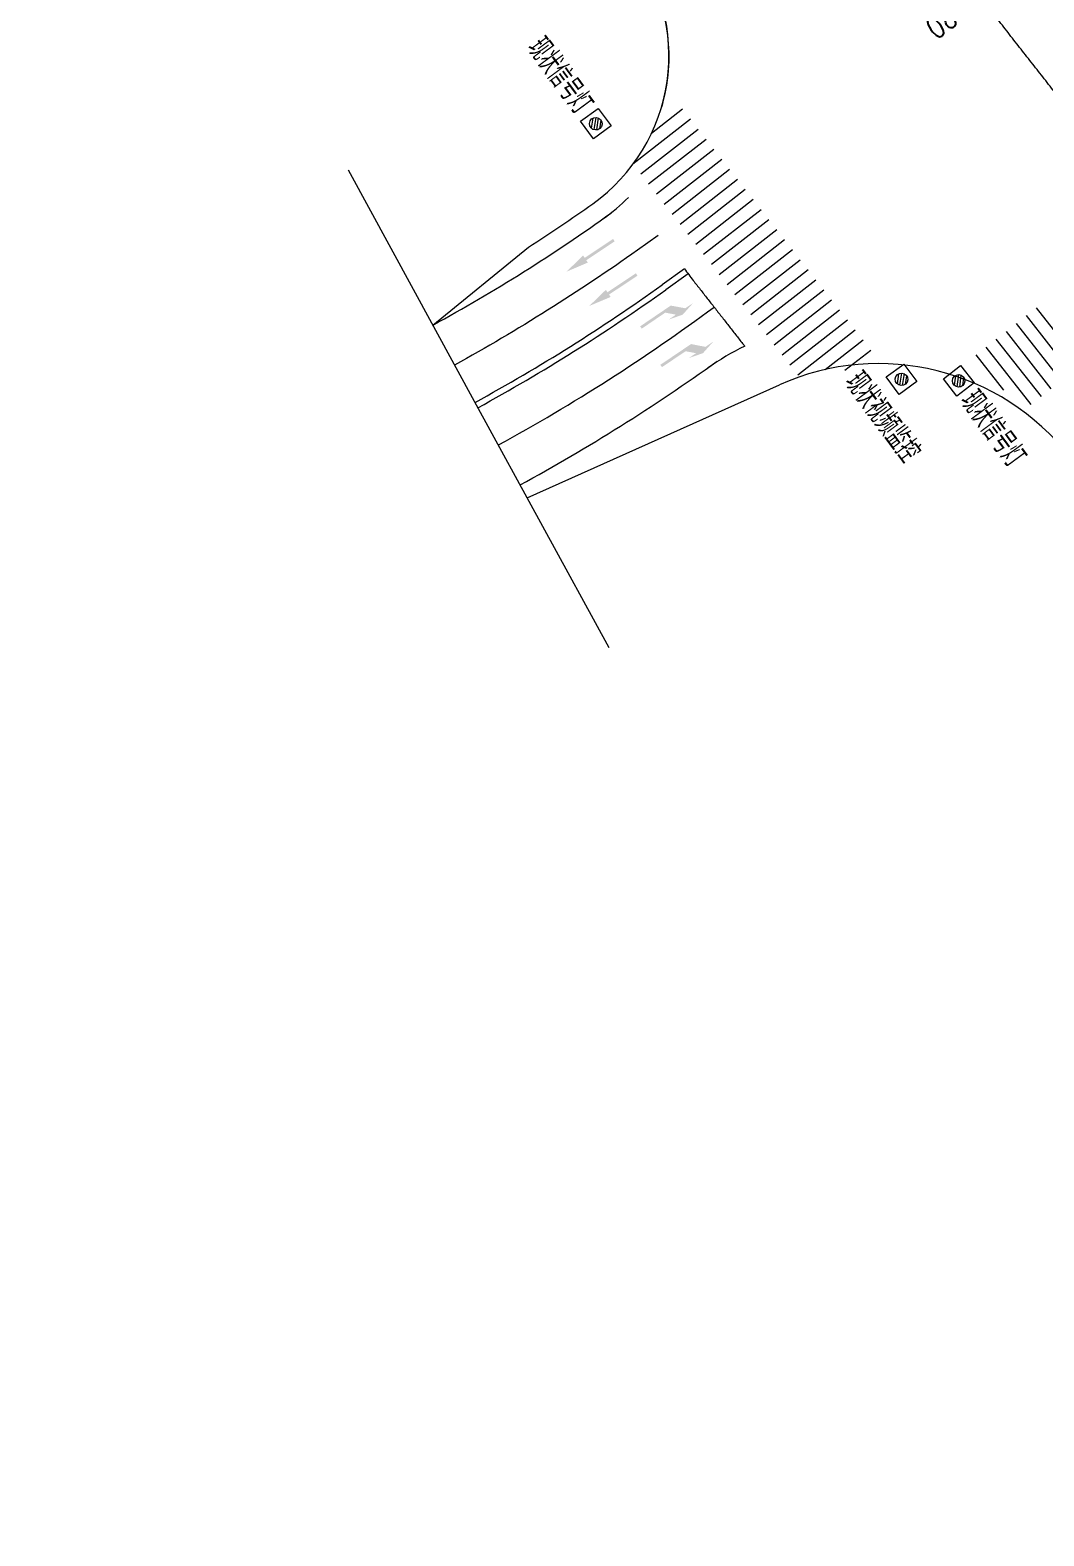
# Model space of a CAD drawing. Header units: millimetres. Extents: x 523446 to 528898, y 388189 to 392165.
# Drawn here: x 524412.6 to 524496.1, y 390272.5 to 390396.5 of the extents above; entities that cross this region are included whole.
import ezdxf
from ezdxf.enums import TextEntityAlignment as Align

# ---------------------------------------------------------------- set-up
doc = ezdxf.new("R2010")
doc.units = ezdxf.units.MM
for name, pattern in [('ACAD_ISO03W100', [30, 12, -18]), ('ACAD_ISO04W100', [30, 24, -3, 0, -3]), ('白色虚线3米', [6, 3, -3])]:
    doc.linetypes.add(name, pattern=pattern)
for name, color, linetype, lineweight in [('0-现状交通设施2018', 7, 'Continuous', 0), ('0-现状信号灯', 7, 'Continuous', 40), ('000-scy-车道标线(实)', 7, 'Continuous', 40), ('人行横道', 7, 'Continuous', 30)]:
    doc.layers.add(name, color=color, linetype=linetype, lineweight=lineweight)
for name, color, linetype in [('000-scy-护栏', 160, 'ACAD_ISO03W100'), ('000-scy-箭头', 7, 'Continuous'), ('000-scy-道路标线', 122, '白色虚线3米'), ('GSS-标注路线桩号', 7, 'Continuous'), ('MEDS道路平面中线-GSS', 7, 'Continuous'), ('车行道边线', 5, 'ACAD_ISO04W100')]:
    doc.layers.add(name, color=color, linetype=linetype)
doc.styles.add('HZTXT_S', font='TXT_S.shx', dxfattribs={"width": 0.75, "bigfont": 'HZTXT.shx'})
doc.styles.add('MEDS', font='TXT_S.SHX', dxfattribs={"width": 0.75, "bigfont": 'hztxt.shx'})

# ---------------------------------------------------------------- blocks, each defined once
blk = doc.blocks.new('7')
at = {"layer": '0-现状信号灯', "linetype": 'Continuous', "lineweight": 0, "ltscale": 0.005}
for p, q in [((525414.9, 388753.36), (525416.62, 388753.9)), ((525415.44, 388751.64), (525414.9, 388753.36)), ((525416.62, 388753.9), (525417.16, 388752.19)), ((525417.16, 388752.19), (525415.44, 388751.64)), ((525415.94, 388753.28), (525415.56, 388752.55)), ((525416.18, 388753.26), (525415.71, 388752.36)), ((525416.37, 388753.15), (525415.92, 388752.27)), ((525416.51, 388752.92), (525416.18, 388752.28))]:
    blk.add_line(p, q, dxfattribs=at)
blk.add_ellipse((525416.02, 388752.77), major_axis=(0.365, 0.365), ratio=1, start_param=3.156470216024712, end_param=9.439655523204298, dxfattribs=at)

msp = doc.modelspace()

# ---------------------------------------------------------------- hatches: boundary and pattern name
at = {"layer": '000-scy-箭头', "linetype": 'ByBlock', "lineweight": 0}
for points in [[(524458.17, 390377.89), (524458.3, 390377.7), (524460.64, 390379.26), (524460.77, 390379.06), (524458.43, 390377.5), (524458.56, 390377.31), (524456.8, 390376.56)], [(524460.05, 390375.07), (524460.18, 390374.87), (524462.52, 390376.43), (524462.65, 390376.23), (524460.31, 390374.68), (524460.44, 390374.48), (524458.68, 390373.74)], [(524466.37, 390373.02), (524467.23, 390373.98), (524466.58, 390373.55), (524465.39, 390373.77), (524462.87, 390372.06), (524463, 390371.87), (524464.94, 390373.19), (524465.81, 390373.02), (524465.23, 390372.62)], [(524468.04, 390369.85), (524468.9, 390370.81), (524468.25, 390370.37), (524467.06, 390370.6), (524464.53, 390368.89), (524464.67, 390368.7), (524466.61, 390370.01), (524467.47, 390369.85), (524466.89, 390369.45)]]:
    msp.add_hatch(color=4, dxfattribs=at).paths.add_polyline_path(points)

# ---------------------------------------------------------------- linework, layer by layer
at = {"layer": '000-scy-护栏', "linetype": 'ByBlock', "lineweight": 0, "ltscale": 0.2}
msp.add_lwpolyline([(524462.01, 390404.05, -0.175982), (524465.19, 390393.15, -0.055574), (524464.55, 390389.88, 0.514284)], format="xyb", dxfattribs=at)
at = {"layer": '000-scy-车道标线(实)', "color": 4, "linetype": 'ByBlock', "lineweight": 0, "ltscale": 0.5}
for points in [[(524459.85, 390380.94, 0.040799), (524461.9, 390382.68, 0.040799)], [(524445.8, 390372.16, 0.030415), (524460.46, 390381.38)], [(524451.19, 390362.29, 0.034329), (524468.96, 390373.65)], [(524471.48, 390370.42, 0.040721), (524468.47, 390368.64)], [(524452.99, 390359, 0.030415), (524469.2, 390369.18)]]:
    msp.add_lwpolyline(points, format="xyb", dxfattribs=at)
at = {"layer": '000-scy-车道标线(实)', "color": 2, "linetype": 'ByBlock', "lineweight": 0}
for points in [[(524466.51, 390376.79), (524464.69, 390375.48)], [(524466.81, 390376.39), (524464.98, 390375.08)]]:
    msp.add_lwpolyline(points, dxfattribs=at)
for points in [[(524449.27, 390365.8, 0.030415), (524464.69, 390375.48)], [(524449.51, 390365.36, 0.030415), (524464.98, 390375.08)]]:
    msp.add_lwpolyline(points, format="xyb", dxfattribs=at)
at = {"layer": '000-scy-道路标线', "linetype": 'ByBlock', "lineweight": 0, "flags": 128}
msp.add_lwpolyline([(524464.35, 390379.55), (524462.65, 390378.33, -0.027827), (524447.59, 390368.87)], format="xyb", dxfattribs=at)
at = {"layer": 'MEDS道路平面中线-GSS', "color": 6, "linetype": 'ByBlock', "lineweight": 0}
msp.add_lwpolyline([(524512.56, 390371.44, 0.000001), (524511.61, 390372.65, 0.000001), (524510.66, 390373.87, 0.000002), (524509.71, 390375.09, 0.000002), (524508.76, 390376.31, 0.000002), (524507.81, 390377.53, 0.000002), (524506.85, 390378.74, 0.000002), (524505.9, 390379.96, 0.000003), (524504.95, 390381.18, 0.000003), (524504, 390382.4, 0.000003), (524503.05, 390383.61, 0.000003), (524502.1, 390384.83, 0.000003), (524501.14, 390386.05, 0.000004), (524500.19, 390387.27, 0.000004), (524499.24, 390388.49, 0.000004), (524498.29, 390389.7, 0.000004), (524497.34, 390390.92, 0.000004), (524496.39, 390392.14, 0.000004), (524495.44, 390393.36, 0.000005), (524494.48, 390394.57, 0.000005), (524493.53, 390395.79, 0.000005), (524492.58, 390397.01, 0.000005), (524491.63, 390398.23, 0.000005), (524490.68, 390399.45, 0.000006), (524489.73, 390400.66, 0.000006), (524488.77, 390401.88, 0.000006), (524487.82, 390403.1, 0.000006), (524486.87, 390404.32, 0.000006), (524485.92, 390405.53, 0.000007), (524484.97, 390406.75, 0.000007), (524484.01, 390407.97, 0.000007), (524483.06, 390409.19, 0.000007), (524482.11, 390410.4, 0.000007), (524481.16, 390411.62, 0.000008), (524480.21, 390412.84, 0.000008)], format="xyb", dxfattribs=at)
at = {"layer": '人行横道', "color": 4, "linetype": 'ByBlock', "lineweight": 0}
for points in [[(524462.28, 390385.44), (524467.01, 390389.14)], [(524463.81, 390387.97), (524466.36, 390389.96)], [(524462.92, 390384.61), (524467.65, 390388.31)], [(524463.57, 390383.79), (524468.3, 390387.48)], [(524464.22, 390382.96), (524468.95, 390386.65)], [(524464.86, 390382.13), (524469.59, 390385.83)], [(524465.51, 390381.3), (524470.24, 390385)], [(524466.16, 390380.48), (524470.89, 390384.17)], [(524466.8, 390379.65), (524471.53, 390383.35)], [(524467.45, 390378.82), (524472.18, 390382.52)], [(524468.1, 390378), (524472.83, 390381.69)], [(524468.74, 390377.17), (524473.47, 390380.86)], [(524469.39, 390376.34), (524474.12, 390380.04)], [(524470.04, 390375.51), (524474.77, 390379.21)], [(524470.68, 390374.69), (524475.41, 390378.38)], [(524471.33, 390373.86), (524476.06, 390377.55)], [(524471.98, 390373.03), (524476.7, 390376.73)], [(524472.62, 390372.2), (524477.35, 390375.9)], [(524473.27, 390371.38), (524478, 390375.07)], [(524473.92, 390370.55), (524478.64, 390374.25)], [(524474.56, 390369.72), (524479.29, 390373.42)], [(524474.56, 390369.72), (524479.29, 390373.42)], [(524498.38, 390368.22), (524494.68, 390372.94)], [(524499.21, 390368.87), (524495.51, 390373.59)], [(524475.21, 390368.9), (524479.94, 390372.59)], [(524475.86, 390368.07), (524480.58, 390371.76)], [(524496.73, 390366.92), (524493.03, 390371.64)], [(524497.56, 390367.57), (524493.86, 390372.29)], [(524478.12, 390368.5), (524481.23, 390370.94)], [(524495.08, 390365.63), (524491.38, 390370.35)], [(524495.91, 390366.27), (524492.2, 390371)], [(524479.74, 390368.44), (524481.88, 390370.11)], [(524492.82, 390366.81), (524490.55, 390369.7)]]:
    msp.add_lwpolyline(points, dxfattribs=at)
msp.add_lwpolyline([(524466.52, 390376.8, 0.012329), (524467.24, 390375.84, 0.000003), (524467.82, 390375.1, 0.000003), (524468.4, 390374.35, 0.000003), (524468.99, 390373.61, 0.000003), (524469.57, 390372.87, 0.000003), (524470.15, 390372.12, 0.000003), (524470.73, 390371.38, 0.000003), (524471.31, 390370.64, 0.000001), (524471.48, 390370.42, 0.000001)], format="xyb", dxfattribs=at)
at = {"layer": '车行道边线', "color": 5, "linetype": 'Continuous', "lineweight": 0}
for p, q in [((524449.39, 390365.58), (524438.84, 390384.91)), ((524445.8, 390372.16), (524453.68, 390378.59)), ((524453.56, 390357.95), (524474.35, 390367.25)), ((524460.31, 390345.59), (524449.39, 390365.58))]:
    msp.add_line(p, q, dxfattribs=at)
msp.add_lwpolyline([(524458.98, 390382.16, 0.426464), (524462.05, 390403.59)], format="xyb", dxfattribs=at)
for centre, radius, start, end in [((524377.48, 390497.22), 141, 302.7121, 305.3071), ((524482.51, 390348.99), 20, 37.9939, 114.0924), ((524482.51, 390348.99), 20, 37.9939, 114.0924)]:
    msp.add_arc(centre, radius, start, end, dxfattribs=at)

# ---------------------------------------------------------------- block references
at = {"layer": '0-现状交通设施2018', "color": 6, "linetype": 'ByBlock', "lineweight": 0}
for p, rotation in [((152008.12, -146706.12), 18.76287534372404), ((152033.3, -146727.17), 18.76287534372404), ((167592.98, -157186.88), 20.40612222333464)]:
    msp.add_blockref('7', p, dxfattribs=dict(at, rotation=rotation))

# ---------------------------------------------------------------- texts
at = {"layer": '0-现状交通设施2018', "linetype": 'ByBlock', "lineweight": 0, "style": 'HZTXT_S', "width": 0.7}
for s, p in [('现状信号灯', (524458.36, 390389.9)), ('现状视频监控', (524485.35, 390361.24)), ('现状信号灯', (524494.03, 390360.83))]:
    msp.add_text(s, height=2, rotation=306.4065, dxfattribs=at).set_placement(p, align=Align.MIDDLE_RIGHT)
at = {"layer": 'GSS-标注路线桩号', "color": 7, "linetype": 'ByBlock', "lineweight": 0, "style": 'MEDS', "width": 0.8}
msp.add_text('GSK3+420', height=1.75, rotation=218.0137, dxfattribs=at).set_placement((524490.71, 390399.41), align=Align.MIDDLE)

doc.saveas('drawing.dxf')
